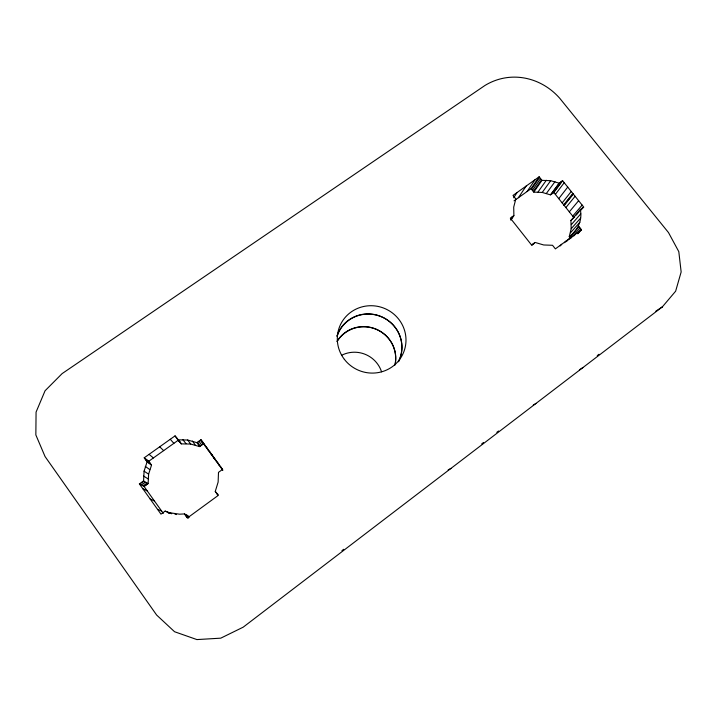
<?xml version="1.0" encoding="UTF-8"?>
<svg xmlns="http://www.w3.org/2000/svg" width="717" height="717" viewBox="0 0 717 717"><rect width="100%" height="100%" fill="white"/><g stroke="black" fill="none" stroke-linecap="round" stroke-linejoin="round"><path stroke-width="1.08" d="M580.035 228.033L570.624 238.394L569.244 236.664C577.785 230.256 582.607 220.191 580.313 209.606L583.755 207.105L562.621 180.72L559.161 183.194L550.459 194.863L542.24 192.443L533.789 192.111L531.064 188.688L539.148 176.812L541.962 180.343L550.683 180.693L559.161 183.194M569.244 236.664L571.18 228.741L570.92 220.495L580.313 209.606M171.614 513.569L165.143 511.113L160.966 514.143L139.385 483.912L143.57 480.919L144.081 471.159L147.102 461.811L144.225 457.805L175.056 435.873L178.945 440.641M139.385 483.912L144.09 486.493L148.123 483.599L148.607 474.17L151.52 465.136L148.742 461.264L144.225 457.805M169.768 512.763L179.501 514.188L184.466 513.928L187.37 517.979L218.156 495.474L215.252 491.468L218.129 482.084L218.497 472.36L222.557 469.411L201.02 439.754L196.951 442.676L187.657 440.023L177.924 439.835L175.056 435.873M513.668 197.784L517.1 192.506M518.409 197.713L526.108 186.088M527.112 191.502L535.079 179.707M510.898 218.685L512.117 216.892M510.88 219.608L513.336 216.023M531.485 189.225L539.587 177.368M510.818 220.119L513.883 215.629L513.713 207.105L515.819 198.985L512.996 195.427L539.148 176.812M532.426 190.399L540.555 178.578M533.358 191.573L541.523 179.788M533.789 192.111L541.962 180.343M538.019 192.013L546.327 180.245M542.24 192.443L550.683 180.693M546.408 193.393L554.985 181.679M550.988 194.486L559.699 182.808M552.135 193.662L560.891 181.957M553.291 192.828L562.074 181.105M550.459 194.863L553.82 192.452L562.621 180.72M555.361 194.388L564.216 182.71M558.758 198.645L567.73 187.092M562.164 202.902L571.243 191.484M573.752 217.412L563.714 204.847L572.847 193.482M563.983 205.179L573.125 193.823M531.987 245.384L533.323 243.726M564.189 205.438L573.34 194.092M533.197 244.506L534.532 242.848M565.892 207.58L575.097 196.297M569.307 211.847L578.628 200.697M662.356 306.876L675.638 291.192L681.15 271.976L678.802 251.649L668.486 232.559L559.663 98.184C540.627 76.674 509.984 70.266 484.997 85.44L62.137 373.593L45.063 390.765L36.074 412.087L35.85 434.932L45.063 456.559L156.638 615.043L174.554 631.731L196.906 639.582L220.755 638.166L243.197 627.169L662.356 306.876L655.849 311.169M572.713 216.122L582.15 205.098M574.774 216.758L570.92 220.495M576.226 215.073L579.13 211.712M580.582 210.036L582.034 208.351M581.03 210.018L583.217 207.491M571.332 224.636L580.743 213.863M571.18 228.741L580.6 218.102M570.49 232.774L579.892 222.252M560.156 245.958L561.644 244.309M564.548 242.704L565.937 241.172M569.674 237.202L579.058 226.814M566.376 241.638L569.047 238.895L581.46 229.816L578.619 226.249M569.585 239.021L570.992 237.47M573.833 235.911L575.267 234.351M577.382 233.231L581.021 229.261M577.355 233.599L579.524 231.232M577.821 233.778L581.46 229.816M341.937 550.656L343.703 549.303M481.743 443.859L483.518 442.506M496.809 432.351L498.584 430.998M597.252 355.623L599.027 354.27M569.047 238.895L555.379 248.889L552.529 245.286L543.692 244.972L535.088 242.445L531.557 245.017L510.343 218.165L513.883 215.629M168.352 513.238L168.979 512.78L171.668 513.739M177.924 439.835L181.284 443.877L190.686 444.047L199.667 446.61L203.601 443.787L201.02 439.754M148.742 461.264L178.506 440.041L181.284 443.877M514.035 200.823L531.064 188.688M579.408 369.793L582.957 367.552M533.26 405.087L536.047 403.393M448.125 469.913L450.975 468.398M157.588 509.402L161.684 511.131M165.143 511.113L168.979 512.78M174.581 513.793L176.337 514.582M186.913 517.351L188.463 518.077M150.158 498.996L154.505 501.075M185.918 515.953L189.046 517.459L187.648 515.496L184.466 513.928M184.914 514.564L188.087 516.115M142.746 488.618L147.344 491.046M140.039 483.446L144.717 486.045M141.482 482.416L146.107 485.051M142.916 481.385L147.496 484.056M143.57 480.919L148.123 483.599M143.499 476.016L148.06 478.866M144.081 471.159L148.607 474.17M145.282 466.4L149.772 469.572M146.653 461.183L151.09 464.526M147.102 461.811L151.52 465.136M145.668 459.812L150.131 463.2M144.673 458.432L149.181 461.865M149.073 454.363L153.42 457.93M159.694 446.808L163.673 450.617M216.704 493.466L218.085 494.972M215.252 491.468L217.816 494.389L217.376 493.78M170.27 439.279L173.881 443.339M177.475 439.216L180.845 443.276M176.49 437.854L179.895 441.959M553.82 192.452L563.714 204.847M182.817 439.62L186.008 443.662M187.657 440.023L190.686 444.047M203.601 443.787L222.844 470.289L220.926 467.161M192.398 441.045L195.266 445.033M144.09 486.493L163.315 513.417M196.951 442.676L199.667 446.61M197.587 442.219L200.285 446.171M198.985 441.215L201.638 445.194M200.384 440.211L202.992 444.226M202.651 441.995L205.179 445.956M206.227 446.924L208.638 450.715M209.812 451.862L212.098 455.492M211.443 454.103L214.159 458.324M213.738 457.267L215.898 460.717M217.332 462.214L219.366 465.503M336.963 336.022A33.367 32.516 23 0 1 381.085 316.52A33.367 32.516 23 0 1 398.41 361.565M337.035 341.274A31.656 30.93 23 0 1 375.968 329.094A31.656 30.93 23 0 1 394.816 365.294M337.098 336.201A33.367 32.516 23 0 1 381.22 316.699A33.367 32.516 23 0 1 398.553 361.744M341.588 355.3A28.196 27.685 23.1 0 1 381.561 371.809M337.169 341.444A31.665 30.93 23.1 0 1 375.618 329.067A31.665 30.93 23.1 0 1 395.166 364.469M344.393 359.369A34.488 33.547 23 0 0 403.375 352.925A34.488 33.547 23 0 0 367.185 305.917A34.488 33.547 23 0 0 344.393 359.369"/></g></svg>
